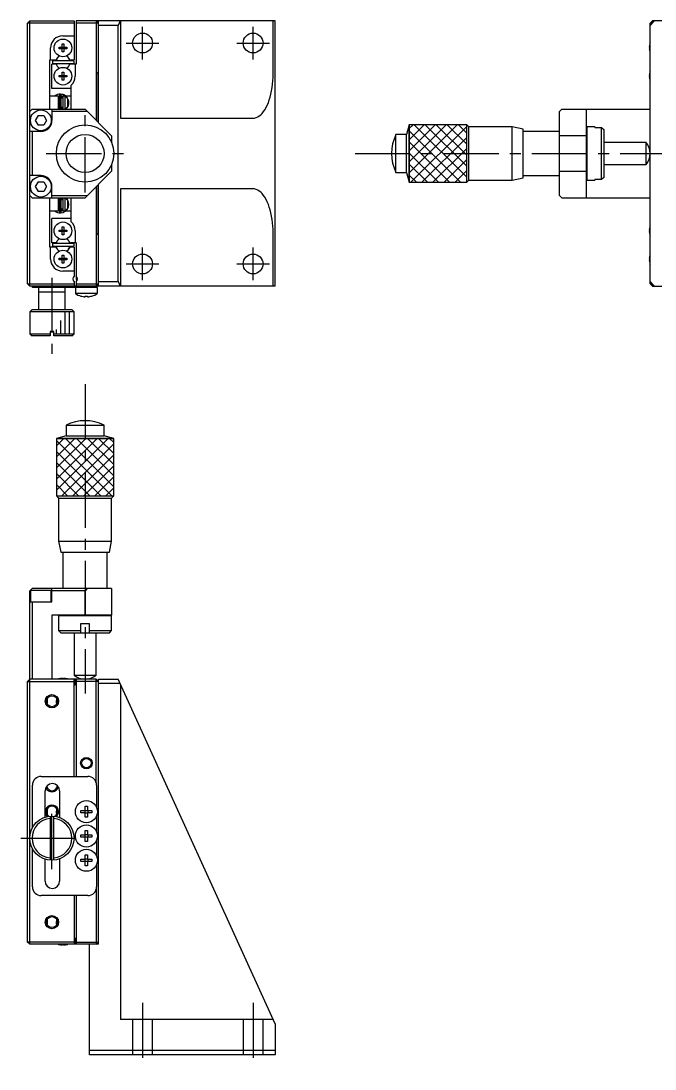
# Model space of a CAD drawing. Extents: x -187 to 400, y -20 to 414.
# Drawn here: x 89.1 to 232.5, y 13.5 to 250.8 of the extents above; entities that cross this region are included whole.
import ezdxf

# ---------------------------------------------------------------- set-up
doc = ezdxf.new("R2010")
doc.units = 0
doc.header["$LTSCALE"] = 10
doc.linetypes.add('CENTER', pattern=[2, 1.25, -0.25, 0.25, -0.25])
doc.linetypes.add('DASHED', pattern=[3.5, 2, -1.5])
doc.layers.get('0').update_dxf_attribs({"linetype": 'CONTINUOUS'})
doc.layers.add('CENTER', color=1, linetype='CENTER')

msp = doc.modelspace()

# ---------------------------------------------------------------- linework, layer by layer
at = {"color": 7, "linetype": 'CONTINUOUS'}
for p, q in [((90.561233, 250.265255), (91.061233, 250.765255)), ((90.561233, 191.265255), (90.561233, 250.265255)), ((101.061233, 250.265255), (90.561233, 250.265255)), ((91.061233, 250.765255), (101.061233, 250.765255)), ((91.061233, 190.765255), (91.061233, 250.765255)), ((101.061233, 250.765255), (101.061233, 241.965255)), ((146.561233, 250.765255), (101.561233, 250.765255)), ((101.561233, 250.765255), (101.561233, 240.965255)), ((106.561233, 250.265255), (101.561233, 250.265255)), ((106.561233, 250.265255), (106.061233, 250.765255)), ((106.061233, 250.765255), (106.061233, 228.265255)), ((106.561233, 227.765255), (106.561233, 250.765255)), ((111.014585, 249.765255), (106.561233, 249.765255)), ((111.470311, 250.765255), (111.014585, 249.765255)), ((111.014585, 191.765255), (111.014585, 249.765255)), ((111.561233, 250.765255), (111.561233, 228.765255)), ((146.105507, 238.765255), (146.105507, 250.765255)), ((146.561233, 190.765255), (146.561233, 250.765255)), ((231.8781, 250.765255), (231.3781, 250.265255)), ((232.3781, 250.765255), (231.3781, 249.765255)), ((231.8781, 250.265255), (231.3781, 250.265255)), ((231.3781, 191.265255), (231.3781, 250.265255)), ((231.8781, 250.265255), (231.8781, 250.765255)), ((315.3781, 250.765255), (231.8781, 250.765255)), ((98.511233, 247.415255), (101.061233, 247.415255)), ((95.761233, 241.965255), (95.761233, 244.665255)), ((97.674872, 244.485255), (97.674872, 244.845255)), ((97.674872, 244.845255), (98.381233, 244.845255)), ((98.381233, 244.485255), (97.674872, 244.485255)), ((98.381233, 245.551617), (98.741233, 245.551617)), ((98.381233, 244.845255), (98.381233, 245.551617)), ((98.391605, 244.834883), (98.381233, 244.845255)), ((98.391605, 244.495628), (98.381233, 244.485255)), ((98.381233, 243.778894), (98.381233, 244.485255)), ((98.391605, 244.495628), (98.391605, 244.834883)), ((98.391605, 244.834883), (98.730861, 244.834883)), ((98.730861, 244.495628), (98.391605, 244.495628)), ((98.730861, 244.834883), (98.741233, 244.845255)), ((98.730861, 244.834883), (98.730861, 244.495628)), ((98.730861, 244.495628), (98.741233, 244.485255)), ((98.741233, 245.551617), (98.741233, 244.845255)), ((98.741233, 244.845255), (99.447595, 244.845255)), ((98.741233, 244.485255), (98.741233, 243.778894)), ((99.447595, 244.485255), (98.741233, 244.485255)), ((99.447595, 244.845255), (99.447595, 244.485255)), ((231.188241, 244.845255), (231.308578, 244.845255)), ((231.308578, 244.485255), (231.188241, 244.485255)), ((231.303956, 245.553871), (231.308578, 245.551617)), ((231.308578, 244.845255), (231.308578, 244.485255)), ((97.160594, 242.225351), (97.010428, 241.965255)), ((98.741233, 243.778894), (98.381233, 243.778894)), ((100.112039, 241.965255), (99.961873, 242.225351)), ((231.308578, 243.778894), (231.303956, 243.77664)), ((95.561233, 230.765255), (95.561233, 241.965255)), ((95.561233, 241.965255), (97.010428, 241.965255)), ((96.061233, 235.465255), (96.061233, 240.965255)), ((97.010428, 240.965255), (96.061233, 240.965255)), ((96.261233, 241.165255), (96.261233, 241.765255)), ((101.061233, 241.765255), (96.261233, 241.765255)), ((96.261233, 241.165255), (101.061233, 241.165255)), ((97.010428, 240.965255), (97.160594, 240.70516)), ((99.961873, 240.70516), (100.112039, 240.965255)), ((100.112039, 241.965255), (101.061233, 241.965255)), ((101.561233, 240.965255), (100.112039, 240.965255)), ((101.061233, 241.165255), (101.061233, 241.765255)), ((101.311233, 240.965255), (101.311233, 238.265255)), ((97.674872, 238.085255), (97.674872, 238.445255)), ((97.674872, 238.445255), (98.381233, 238.445255)), ((98.381233, 238.085255), (97.674872, 238.085255)), ((98.381233, 239.151617), (98.741233, 239.151617)), ((98.381233, 238.445255), (98.381233, 239.151617)), ((98.391605, 238.434883), (98.381233, 238.445255)), ((98.391605, 238.095628), (98.381233, 238.085255)), ((98.381233, 237.378894), (98.381233, 238.085255)), ((98.741233, 237.378894), (98.381233, 237.378894)), ((98.391605, 238.095628), (98.391605, 238.434883)), ((98.391605, 238.434883), (98.730861, 238.434883)), ((98.730861, 238.095628), (98.391605, 238.095628)), ((98.730861, 238.434883), (98.741233, 238.445255)), ((98.730861, 238.434883), (98.730861, 238.095628)), ((98.730861, 238.095628), (98.741233, 238.085255)), ((98.741233, 239.151617), (98.741233, 238.445255)), ((98.741233, 238.445255), (99.447595, 238.445255)), ((98.741233, 238.085255), (98.741233, 237.378894)), ((99.447595, 238.085255), (98.741233, 238.085255)), ((99.447595, 238.445255), (99.447595, 238.085255)), ((106.211233, 238.915255), (106.561233, 239.265255)), ((106.211233, 228.115255), (106.211233, 238.915255)), ((146.049399, 237.200911), (146.091458, 237.980665)), ((146.091458, 237.980665), (146.105507, 238.765255)), ((231.188241, 238.445255), (231.308578, 238.445255)), ((231.308578, 238.085255), (231.188241, 238.085255)), ((231.303956, 239.153871), (231.308578, 239.151617)), ((231.308578, 237.378894), (231.303956, 237.37664)), ((231.308578, 238.445255), (231.308578, 238.085255)), ((100.361233, 235.465255), (96.061233, 235.465255)), ((100.361233, 236.186193), (100.361233, 230.765255)), ((145.608795, 234.22535), (145.758606, 234.938421)), ((145.758606, 234.938421), (145.882459, 235.675086)), ((145.882459, 235.675086), (145.979589, 236.430802)), ((145.979589, 236.430802), (146.049399, 237.200911)), ((97.561233, 233.765255), (95.561233, 233.765255)), ((97.549643, 233.766386), (97.76621, 233.808938)), ((97.561233, 230.765255), (97.561233, 233.765255)), ((97.766233, 233.265255), (97.561233, 233.265255)), ((97.766233, 234.015255), (97.766233, 230.765255)), ((98.67628, 234.072952), (97.988826, 234.208911)), ((98.162344, 234.042572), (98.154686, 234.03888)), ((98.156233, 230.765255), (98.156233, 234.015255)), ((98.156233, 233.413756), (98.156567, 233.427982)), ((98.561233, 233.265255), (98.156233, 233.265255)), ((98.156567, 233.427982), (98.157627, 233.442961)), ((98.157627, 233.442961), (98.15941, 233.457871)), ((98.15941, 233.457871), (98.161914, 233.472674)), ((98.161914, 233.472674), (98.165131, 233.487338)), ((98.193691, 234.0565), (98.162344, 234.042572)), ((98.165131, 233.487338), (98.169055, 233.501826)), ((98.169055, 233.501826), (98.173678, 233.516105)), ((98.173678, 233.516105), (98.178989, 233.530142)), ((98.178989, 233.530142), (98.184976, 233.543903)), ((98.184976, 233.543903), (98.191627, 233.557354)), ((98.191627, 233.557354), (98.198928, 233.570465)), ((98.225682, 234.068842), (98.193691, 234.0565)), ((98.198928, 233.570465), (98.206861, 233.583202)), ((98.206861, 233.583202), (98.215409, 233.595536)), ((98.215409, 233.595536), (98.224555, 233.607435)), ((98.224555, 233.607435), (98.234276, 233.618869)), ((98.258237, 234.079569), (98.225682, 234.068842)), ((98.234276, 233.618869), (98.244552, 233.629811)), ((98.244552, 233.629811), (98.255359, 233.640231)), ((98.255359, 233.640231), (98.266672, 233.650104)), ((98.291277, 234.088655), (98.258237, 234.079569)), ((98.266672, 233.650104), (98.278465, 233.659403)), ((98.278465, 233.659403), (98.290711, 233.668103)), ((98.290711, 233.668103), (98.30338, 233.676181)), ((98.324721, 234.096077), (98.291277, 234.088655)), ((98.30338, 233.676181), (98.316443, 233.683615)), ((98.316443, 233.683615), (98.329867, 233.690384)), ((98.358487, 234.101819), (98.324721, 234.096077)), ((98.329867, 233.690384), (98.34362, 233.696469)), ((98.34362, 233.696469), (98.357667, 233.701853)), ((98.357667, 233.701853), (98.371974, 233.706519)), ((98.392493, 234.105866), (98.358487, 234.101819)), ((98.361233, 233.70345), (98.361233, 233.265255)), ((98.371974, 233.706519), (98.386504, 233.710454)), ((98.386504, 233.710454), (98.40122, 233.713646)), ((98.426656, 234.108209), (98.392493, 234.105866)), ((98.40122, 233.713646), (98.416084, 233.716085)), ((98.416084, 233.716085), (98.431057, 233.717763)), ((98.460892, 234.108841), (98.426656, 234.108209)), ((98.431057, 233.717763), (98.4461, 233.718675)), ((98.4461, 233.718675), (98.461174, 233.718817)), ((98.495118, 234.107761), (98.460892, 234.108841)), ((98.461174, 233.718817), (98.476238, 233.718189)), ((98.476238, 233.718189), (98.491253, 233.716791)), ((98.491253, 233.716791), (98.506179, 233.714627)), ((98.52925, 234.104972), (98.495118, 234.107761)), ((98.506179, 233.714627), (98.520976, 233.711704)), ((98.520976, 233.711704), (98.535605, 233.708029)), ((98.563205, 234.100479), (98.52925, 234.104972)), ((98.535605, 233.708029), (98.550029, 233.703612)), ((98.550029, 233.703612), (98.564208, 233.698468)), ((98.561233, 233.765255), (98.561233, 230.765255)), ((99.061233, 233.765255), (98.561233, 233.765255)), ((98.596899, 234.094294), (98.563205, 234.100479)), ((98.564208, 233.698468), (98.572528, 233.695061)), ((98.574584, 233.695221), (98.586872, 233.689894)), ((98.630251, 234.086431), (98.596899, 234.094294)), ((98.625746, 233.765255), (98.632076, 233.777243)), ((98.663178, 234.076908), (98.630251, 234.086431)), ((98.632076, 233.777243), (98.638519, 233.789878)), ((98.666929, 233.825456), (98.636738, 233.765253)), ((98.638519, 233.789878), (98.645033, 233.803074)), ((98.645033, 233.803074), (98.651575, 233.816744)), ((98.651575, 233.816744), (98.658101, 233.830798)), ((98.658101, 233.830798), (98.664567, 233.845142)), ((98.695597, 234.065749), (98.663178, 234.076908)), ((98.664567, 233.845142), (98.67093, 233.85968)), ((98.73463, 234.048873), (98.666929, 233.825456)), ((98.67093, 233.85968), (98.677148, 233.874316)), ((98.677148, 233.874316), (98.683181, 233.888953)), ((98.683181, 233.888953), (98.688986, 233.903492)), ((98.688986, 233.903492), (98.694527, 233.917838)), ((98.694527, 233.917838), (98.699766, 233.931895)), ((98.725764, 234.053695), (98.695597, 234.065749)), ((98.699766, 233.931895), (98.704668, 233.945569)), ((98.704668, 233.945569), (98.709201, 233.95877)), ((98.709201, 233.95877), (98.713334, 233.971409)), ((98.713334, 233.971409), (98.717041, 233.983403)), ((98.717041, 233.983403), (98.720295, 233.994671)), ((98.720295, 233.994671), (98.723077, 234.00514)), ((98.723077, 234.00514), (98.725367, 234.014738)), ((98.725367, 234.014738), (98.727149, 234.023403)), ((98.726493, 234.053272), (98.725764, 234.053695)), ((98.728533, 234.049906), (98.726493, 234.053272)), ((98.727149, 234.023403), (98.728413, 234.031076)), ((98.754925, 234.039885), (98.727931, 234.051702)), ((98.728413, 234.031076), (98.72915, 234.037708)), ((98.729025, 234.047674), (98.728533, 234.049906)), ((98.729354, 234.043252), (98.729025, 234.047674)), ((98.72915, 234.037708), (98.729354, 234.043252)), ((99.061233, 230.765255), (99.061233, 233.765255)), ((99.061233, 233.710939), (99.561233, 233.181771)), ((100.361233, 233.765255), (99.197849, 233.765255)), ((99.561233, 233.181771), (99.561233, 231.34874)), ((145.013614, 232.270775), (145.235147, 232.887403)), ((145.235147, 232.887403), (145.433949, 233.54027)), ((145.433949, 233.54027), (145.608795, 234.22535)), ((91.561233, 230.765255), (91.061233, 230.265255)), ((91.561233, 230.765255), (103.561233, 230.765255)), ((96.061233, 230.765255), (96.061233, 228.265255)), ((104.061233, 230.265255), (96.061233, 230.265255)), ((97.561233, 231.265255), (97.766233, 231.265255)), ((98.156233, 231.265255), (98.561233, 231.265255)), ((98.156309, 231.11006), (98.156233, 231.116755)), ((98.157005, 231.095055), (98.156309, 231.11006)), ((98.158426, 231.0801), (98.157005, 231.095055)), ((98.160571, 231.065228), (98.158426, 231.0801)), ((98.163436, 231.050476), (98.160571, 231.065228)), ((98.167013, 231.035878), (98.163436, 231.050476)), ((98.171296, 231.021468), (98.167013, 231.035878)), ((98.176276, 231.007282), (98.171296, 231.021468)), ((98.181942, 230.993352), (98.176276, 231.007282)), ((98.188283, 230.979713), (98.181942, 230.993352)), ((98.195285, 230.966399), (98.188283, 230.979713)), ((98.202933, 230.953441), (98.195285, 230.966399)), ((98.21121, 230.940872), (98.202933, 230.953441)), ((98.220098, 230.928724), (98.21121, 230.940872)), ((98.229576, 230.917027), (98.220098, 230.928724)), ((98.239625, 230.905811), (98.229576, 230.917027)), ((98.250219, 230.895106), (98.239625, 230.905811)), ((98.261336, 230.88494), (98.250219, 230.895106)), ((98.272949, 230.875339), (98.261336, 230.88494)), ((98.28503, 230.866329), (98.272949, 230.875339)), ((98.297551, 230.857936), (98.28503, 230.866329)), ((98.310479, 230.850182), (98.297551, 230.857936)), ((98.323785, 230.843088), (98.310479, 230.850182)), ((98.337434, 230.836676), (98.323785, 230.843088)), ((98.351392, 230.830962), (98.337434, 230.836676)), ((98.365623, 230.825964), (98.351392, 230.830962)), ((98.361233, 231.265255), (98.361233, 230.827071)), ((98.38009, 230.821696), (98.365623, 230.825964)), ((98.561391, 230.830046), (98.372868, 230.76497)), ((98.394756, 230.81817), (98.38009, 230.821696)), ((98.409583, 230.815397), (98.394756, 230.81817)), ((98.424531, 230.813384), (98.409583, 230.815397)), ((98.439561, 230.812138), (98.424531, 230.813384)), ((98.454633, 230.811661), (98.439561, 230.812138)), ((98.469707, 230.811955), (98.454633, 230.811661)), ((98.484743, 230.813019), (98.469707, 230.811955)), ((98.499702, 230.814849), (98.484743, 230.813019)), ((98.514543, 230.81744), (98.499702, 230.814849)), ((98.52923, 230.820783), (98.514543, 230.81744)), ((98.543722, 230.824869), (98.52923, 230.820783)), ((98.557984, 230.829684), (98.543722, 230.824869)), ((98.572528, 230.83545), (98.557984, 230.829684)), ((99.561233, 231.34874), (99.061233, 230.819572)), ((103.561233, 230.765255), (109.561233, 224.765255)), ((143.617198, 229.85519), (143.929407, 230.238854)), ((143.929407, 230.238854), (144.226936, 230.675086)), ((144.226936, 230.675086), (144.50795, 231.161196)), ((144.50795, 231.161196), (144.770716, 231.694188)), ((144.770716, 231.694188), (145.013614, 232.270775)), ((211.3781, 230.765255), (210.8781, 230.265255)), ((210.8781, 211.265255), (210.8781, 230.265255)), ((211.3781, 230.765255), (231.3781, 230.765255)), ((216.8781, 230.765255), (216.8781, 210.765253)), ((92.926148, 229.365255), (92.291063, 228.265255)), ((92.291063, 228.265255), (92.926148, 227.165255)), ((92.926148, 229.365255), (94.196318, 229.365255)), ((94.196318, 229.365255), (94.831404, 228.265255)), ((94.831404, 228.265255), (94.196318, 227.165255)), ((111.561233, 228.765255), (141.548244, 228.765255)), ((141.548244, 228.765255), (141.905803, 228.796082)), ((141.905803, 228.796082), (142.261157, 228.888372)), ((142.261157, 228.888372), (142.612116, 229.041556)), ((142.612116, 229.041556), (142.956516, 229.25469)), ((142.956516, 229.25469), (143.292233, 229.52646)), ((143.292233, 229.52646), (143.617198, 229.85519)), ((93.561233, 225.765255), (91.061233, 225.765255)), ((91.561233, 225.765255), (91.561233, 215.765255)), ((94.196318, 227.165255), (92.926148, 227.165255)), ((176.878093, 227.265254), (176.288605, 225.065255)), ((189.878094, 227.265254), (176.878093, 227.265254)), ((176.878093, 214.265256), (176.878093, 227.265254)), ((189.878094, 227.265254), (176.878093, 227.265254)), ((176.878093, 227.265254), (176.878093, 214.265256)), ((190.378096, 226.765251), (189.878094, 227.265254)), ((189.878094, 214.265256), (189.878094, 227.265254)), ((189.878094, 214.265256), (189.878094, 227.265254)), ((200.128101, 226.765251), (190.378096, 226.765251)), ((190.378096, 214.765259), (190.378096, 226.765251)), ((202.6281, 226.265252), (200.128101, 226.765251)), ((200.128101, 214.765259), (200.128101, 226.765251)), ((202.6281, 215.265258), (202.6281, 226.265252)), ((210.8781, 225.765255), (202.6281, 225.765255)), ((217.0781, 226.765255), (216.8781, 226.565255)), ((218.8781, 226.765255), (217.0781, 226.765255)), ((217.0781, 226.765255), (217.0781, 214.765255)), ((218.8781, 226.765255), (218.8781, 226.681335)), ((218.8781, 226.681335), (220.3781, 226.681335)), ((220.3781, 214.849176), (220.3781, 226.681335)), ((220.3781, 226.681335), (220.8781, 226.173582)), ((220.8781, 226.173582), (220.8781, 215.356929)), ((109.561233, 224.765255), (109.561233, 223.265253)), ((176.288605, 225.065255), (173.878094, 225.065255)), ((173.878094, 216.465255), (173.878094, 225.065255)), ((176.288605, 216.465255), (176.288605, 225.065255)), ((216.8781, 224.765255), (210.8781, 224.765255)), ((230.500591, 223.265251), (220.8781, 223.265251)), ((230.500591, 218.265259), (230.500591, 223.265251)), ((109.561233, 218.265258), (109.561233, 216.765255)), ((220.8781, 218.265259), (230.500591, 218.265259)), ((109.561233, 216.765255), (103.561233, 210.765255)), ((173.878094, 216.465255), (176.288605, 216.465255)), ((176.288605, 216.465255), (176.878093, 214.265256)), ((210.8781, 216.765255), (216.8781, 216.765255)), ((93.561233, 215.765255), (91.061233, 215.765255)), ((92.926148, 214.365255), (92.291063, 213.265255)), ((92.926148, 214.365255), (94.196318, 214.365255)), ((94.196318, 214.365255), (94.831404, 213.265255)), ((106.561233, 190.765255), (106.561233, 213.765255)), ((176.878093, 214.265256), (189.878094, 214.265256)), ((176.878093, 214.265256), (189.878094, 214.265256)), ((189.878094, 214.265256), (190.378096, 214.765259)), ((190.378096, 214.765259), (200.128101, 214.765259)), ((200.128101, 214.765259), (202.6281, 215.265258)), ((202.6281, 215.765255), (210.8781, 215.765255)), ((216.8781, 214.965255), (217.0781, 214.765255)), ((217.0781, 214.765255), (218.8781, 214.765255)), ((220.3781, 214.849176), (218.8781, 214.849176)), ((218.8781, 214.849176), (218.8781, 214.765255)), ((220.8781, 215.356929), (220.3781, 214.849176)), ((91.061233, 211.265255), (91.561233, 210.765255)), ((92.291063, 213.265255), (92.926148, 212.165255)), ((94.196318, 212.165255), (92.926148, 212.165255)), ((94.831404, 213.265255), (94.196318, 212.165255)), ((96.061233, 210.765255), (96.061233, 213.265255)), ((96.061233, 211.265255), (104.061233, 211.265255)), ((106.061233, 213.265255), (106.061233, 190.765255)), ((106.211233, 202.615255), (106.211233, 213.415255)), ((141.548244, 212.765255), (111.561233, 212.765255)), ((111.561233, 212.765255), (111.561233, 190.765255)), ((141.905803, 212.734429), (141.548244, 212.765255)), ((142.261157, 212.642139), (141.905803, 212.734429)), ((142.612116, 212.488955), (142.261157, 212.642139)), ((142.956516, 212.275821), (142.612116, 212.488955)), ((143.292233, 212.004051), (142.956516, 212.275821)), ((143.617198, 211.675321), (143.292233, 212.004051)), ((143.929407, 211.291657), (143.617198, 211.675321)), ((144.226936, 210.855425), (143.929407, 211.291657)), ((210.8781, 211.265255), (211.3781, 210.765255)), ((91.561233, 210.765255), (103.561233, 210.765255)), ((95.561233, 199.565255), (95.561233, 210.765255)), ((97.561233, 207.765255), (97.561233, 210.765255)), ((97.766233, 210.265255), (97.561233, 210.265255)), ((97.766233, 210.765255), (97.766233, 207.515255)), ((98.156233, 207.515255), (98.156233, 210.765255)), ((98.156233, 210.413756), (98.156567, 210.427982)), ((98.561233, 210.265255), (98.156233, 210.265255)), ((98.156567, 210.427982), (98.157627, 210.442961)), ((98.157627, 210.442961), (98.15941, 210.457871)), ((98.15941, 210.457871), (98.161914, 210.472674)), ((98.161914, 210.472674), (98.165131, 210.487338)), ((98.165131, 210.487338), (98.169055, 210.501826)), ((98.169055, 210.501826), (98.173678, 210.516105)), ((98.173678, 210.516105), (98.178989, 210.530142)), ((98.178989, 210.530142), (98.184976, 210.543903)), ((98.184976, 210.543903), (98.191627, 210.557354)), ((98.191627, 210.557354), (98.198928, 210.570465)), ((98.198928, 210.570465), (98.206861, 210.583202)), ((98.206861, 210.583202), (98.215409, 210.595536)), ((98.215409, 210.595536), (98.224555, 210.607435)), ((98.224555, 210.607435), (98.234276, 210.618869)), ((98.234276, 210.618869), (98.244552, 210.629811)), ((98.244552, 210.629811), (98.255359, 210.640231)), ((98.255359, 210.640231), (98.266672, 210.650104)), ((98.266672, 210.650104), (98.278465, 210.659403)), ((98.278465, 210.659403), (98.290711, 210.668103)), ((98.290711, 210.668103), (98.30338, 210.676181)), ((98.30338, 210.676181), (98.316443, 210.683615)), ((98.316443, 210.683615), (98.329867, 210.690384)), ((98.329867, 210.690384), (98.34362, 210.696469)), ((98.34362, 210.696469), (98.357667, 210.701853)), ((98.357667, 210.701853), (98.371974, 210.706519)), ((98.361233, 210.70345), (98.361233, 210.265255)), ((98.371974, 210.706519), (98.386504, 210.710454)), ((98.386504, 210.710454), (98.40122, 210.713646)), ((98.40122, 210.713646), (98.416084, 210.716085)), ((98.416084, 210.716085), (98.431057, 210.717763)), ((98.431057, 210.717763), (98.4461, 210.718675)), ((98.4461, 210.718675), (98.461174, 210.718817)), ((98.461174, 210.718817), (98.476238, 210.718189)), ((98.476238, 210.718189), (98.491253, 210.716791)), ((98.491253, 210.716791), (98.506179, 210.714627)), ((98.506179, 210.714627), (98.520976, 210.711704)), ((98.520976, 210.711704), (98.535605, 210.708029)), ((98.535605, 210.708029), (98.550029, 210.703612)), ((98.550029, 210.703612), (98.564208, 210.698468)), ((98.561233, 210.765255), (98.561233, 207.765255)), ((98.564208, 210.698468), (98.572528, 210.695061)), ((98.574584, 210.695221), (98.586872, 210.689894)), ((99.061233, 207.765255), (99.061233, 210.765255)), ((99.061233, 210.710939), (99.561233, 210.181771)), ((99.561233, 210.181771), (99.561233, 208.34874)), ((100.361233, 210.765255), (100.361233, 205.344318)), ((144.50795, 210.369315), (144.226936, 210.855425)), ((144.770716, 209.836323), (144.50795, 210.369315)), ((145.013614, 209.259736), (144.770716, 209.836323)), ((145.235147, 208.643108), (145.013614, 209.259736)), ((211.3781, 210.765253), (231.3781, 210.765253)), ((95.561233, 207.765255), (97.561233, 207.765255)), ((97.560987, 207.761887), (97.5488, 207.76517)), ((97.766177, 207.72189), (97.560987, 207.761887)), ((97.561233, 208.265255), (97.766233, 208.265255)), ((98.156233, 208.265255), (98.561233, 208.265255)), ((98.156309, 208.11006), (98.156233, 208.116755)), ((98.561391, 207.830046), (98.156276, 207.721567)), ((98.157005, 208.095055), (98.156309, 208.11006)), ((98.158426, 208.0801), (98.157005, 208.095055)), ((98.160571, 208.065228), (98.158426, 208.0801)), ((98.163436, 208.050476), (98.160571, 208.065228)), ((98.167013, 208.035878), (98.163436, 208.050476)), ((98.171296, 208.021468), (98.167013, 208.035878)), ((98.176276, 208.007282), (98.171296, 208.021468)), ((98.181942, 207.993352), (98.176276, 208.007282)), ((98.188283, 207.979713), (98.181942, 207.993352)), ((98.195285, 207.966399), (98.188283, 207.979713)), ((98.202933, 207.953441), (98.195285, 207.966399)), ((98.21121, 207.940872), (98.202933, 207.953441)), ((98.220098, 207.928724), (98.21121, 207.940872)), ((98.229576, 207.917027), (98.220098, 207.928724)), ((98.239625, 207.905811), (98.229576, 207.917027)), ((98.250219, 207.895106), (98.239625, 207.905811)), ((98.261336, 207.88494), (98.250219, 207.895106)), ((98.272949, 207.875339), (98.261336, 207.88494)), ((98.28503, 207.866329), (98.272949, 207.875339)), ((98.297551, 207.857936), (98.28503, 207.866329)), ((98.310479, 207.850182), (98.297551, 207.857936)), ((98.323785, 207.843088), (98.310479, 207.850182)), ((98.337434, 207.836676), (98.323785, 207.843088)), ((98.351392, 207.830962), (98.337434, 207.836676)), ((98.365623, 207.825964), (98.351392, 207.830962)), ((98.361233, 208.265255), (98.361233, 207.827071)), ((98.38009, 207.821696), (98.365623, 207.825964)), ((98.394756, 207.81817), (98.38009, 207.821696)), ((98.409583, 207.815397), (98.394756, 207.81817)), ((98.424531, 207.813384), (98.409583, 207.815397)), ((98.439561, 207.812138), (98.424531, 207.813384)), ((98.454633, 207.811661), (98.439561, 207.812138)), ((98.469707, 207.811955), (98.454633, 207.811661)), ((98.484743, 207.813019), (98.469707, 207.811955)), ((98.499702, 207.814849), (98.484743, 207.813019)), ((98.514543, 207.81744), (98.499702, 207.814849)), ((98.52923, 207.820783), (98.514543, 207.81744)), ((98.543722, 207.824869), (98.52923, 207.820783)), ((98.557984, 207.829684), (98.543722, 207.824869)), ((98.572528, 207.83545), (98.557984, 207.829684)), ((98.561233, 207.765255), (99.061233, 207.765255)), ((98.668878, 207.455434), (98.725764, 207.476816)), ((98.72532, 207.477674), (98.743311, 207.485474)), ((99.561233, 208.34874), (99.061233, 207.819572)), ((99.197478, 207.765255), (100.361233, 207.765255)), ((145.433949, 207.990241), (145.235147, 208.643108)), ((145.608795, 207.30516), (145.433949, 207.990241)), ((145.758606, 206.59209), (145.608795, 207.30516)), ((145.882459, 205.855425), (145.758606, 206.59209)), ((96.061233, 200.565255), (96.061233, 206.065255)), ((100.361233, 206.065255), (96.061233, 206.065255)), ((98.381233, 204.151617), (98.741233, 204.151617)), ((98.381233, 203.445255), (98.381233, 204.151617)), ((98.741233, 204.151617), (98.741233, 203.445255)), ((145.979589, 205.099709), (145.882459, 205.855425)), ((146.049399, 204.3296), (145.979589, 205.099709)), ((146.091458, 203.549846), (146.049399, 204.3296)), ((231.303956, 204.153871), (231.308578, 204.151617)), ((97.674872, 203.085255), (97.674872, 203.445255)), ((97.674872, 203.445255), (98.381233, 203.445255)), ((98.381233, 203.085255), (97.674872, 203.085255)), ((98.391605, 203.434883), (98.381233, 203.445255)), ((98.391605, 203.095628), (98.381233, 203.085255)), ((98.381233, 202.378894), (98.381233, 203.085255)), ((98.741233, 202.378894), (98.381233, 202.378894)), ((98.391605, 203.095628), (98.391605, 203.434883)), ((98.391605, 203.434883), (98.730861, 203.434883)), ((98.730861, 203.095628), (98.391605, 203.095628)), ((98.730861, 203.434883), (98.741233, 203.445255)), ((98.730861, 203.434883), (98.730861, 203.095628)), ((98.730861, 203.095628), (98.741233, 203.085255)), ((98.741233, 203.445255), (99.447595, 203.445255)), ((98.741233, 203.085255), (98.741233, 202.378894)), ((99.447595, 203.085255), (98.741233, 203.085255)), ((99.447595, 203.445255), (99.447595, 203.085255)), ((101.311233, 203.265255), (101.311233, 200.565255)), ((106.561233, 202.265255), (106.211233, 202.615255)), ((146.105507, 202.765255), (146.091458, 203.549846)), ((146.105507, 190.765255), (146.105507, 202.765255)), ((231.188241, 203.445255), (231.308578, 203.445255)), ((231.308578, 203.085255), (231.188241, 203.085255)), ((231.308578, 202.378894), (231.303956, 202.37664)), ((231.308578, 203.445255), (231.308578, 203.085255)), ((97.010428, 199.565255), (95.561233, 199.565255)), ((95.761233, 196.865255), (95.761233, 199.565255)), ((97.010428, 200.565255), (96.061233, 200.565255)), ((96.261233, 199.765255), (96.261233, 200.365255)), ((101.061233, 200.365255), (96.261233, 200.365255)), ((96.261233, 199.765255), (101.061233, 199.765255)), ((97.010428, 200.565255), (97.160594, 200.825351)), ((97.160594, 199.30516), (97.010428, 199.565255)), ((99.961873, 200.825351), (100.112039, 200.565255)), ((100.112039, 199.565255), (99.961873, 199.30516)), ((101.561233, 200.565255), (100.112039, 200.565255)), ((101.061233, 199.565255), (100.112039, 199.565255)), ((101.061233, 199.765255), (101.061233, 200.365255)), ((101.061233, 199.565255), (101.061233, 193.026693)), ((101.561233, 200.565255), (101.561233, 192.265255)), ((97.674872, 196.685255), (97.674872, 197.045255)), ((97.674872, 197.045255), (98.381233, 197.045255)), ((98.381233, 197.751617), (98.741233, 197.751617)), ((98.381233, 197.045255), (98.381233, 197.751617)), ((98.391605, 197.034883), (98.381233, 197.045255)), ((98.391605, 196.695628), (98.391605, 197.034883)), ((98.391605, 197.034883), (98.730861, 197.034883)), ((98.730861, 197.034883), (98.741233, 197.045255)), ((98.730861, 197.034883), (98.730861, 196.695628)), ((98.741233, 197.751617), (98.741233, 197.045255)), ((98.741233, 197.045255), (99.447595, 197.045255)), ((99.447595, 197.045255), (99.447595, 196.685255)), ((231.188241, 197.045255), (231.308578, 197.045255)), ((231.303956, 197.753871), (231.308578, 197.751617)), ((231.308578, 197.045255), (231.308578, 196.685255)), ((98.381233, 196.685255), (97.674872, 196.685255)), ((98.391605, 196.695628), (98.381233, 196.685255)), ((98.381233, 195.978894), (98.381233, 196.685255)), ((98.741233, 195.978894), (98.381233, 195.978894)), ((98.730861, 196.695628), (98.391605, 196.695628)), ((98.730861, 196.695628), (98.741233, 196.685255)), ((98.741233, 196.685255), (98.741233, 195.978894)), ((99.447595, 196.685255), (98.741233, 196.685255)), ((231.308578, 196.685255), (231.188241, 196.685255)), ((231.308578, 195.978894), (231.303956, 195.97664)), ((101.061233, 194.115255), (98.511233, 194.115255)), ((101.561233, 192.265255), (101.806221, 192.265255)), ((90.561233, 191.265255), (91.061233, 190.765255)), ((90.561233, 191.265255), (101.061233, 191.265255)), ((146.561233, 190.765255), (91.061233, 190.765255)), ((91.661233, 190.465255), (91.661233, 190.765255)), ((106.361233, 190.465255), (91.661233, 190.465255)), ((93.061233, 190.465255), (93.061233, 185.465255)), ((99.061233, 185.465255), (99.061233, 190.465255)), ((101.061233, 191.703818), (101.061233, 190.765255)), ((101.361233, 190.465255), (101.361233, 189.073598)), ((101.561233, 191.703818), (101.561233, 190.765255)), ((101.561233, 191.265255), (106.561233, 191.265255)), ((106.061233, 190.765255), (106.561233, 191.265255)), ((106.161233, 190.765255), (106.161233, 190.465255)), ((106.361233, 189.073598), (106.361233, 190.465255)), ((106.561233, 191.765255), (111.014585, 191.765255)), ((111.014585, 191.765255), (111.470311, 190.765255)), ((231.3781, 191.765255), (232.3781, 190.765255)), ((231.3781, 191.265255), (231.8781, 191.265255)), ((231.3781, 191.265255), (231.8781, 190.765255)), ((231.8781, 190.765255), (231.8781, 191.265255)), ((231.8781, 190.765255), (315.3781, 190.765255)), ((93.061233, 189.465255), (99.061233, 189.465255)), ((106.361233, 189.073598), (101.361233, 189.073598)), ((102.5993, 188.49582), (102.602644, 188.502675)), ((103.601233, 188.330303), (103.601233, 188.502675)), ((103.601233, 188.502675), (104.121233, 188.502675)), ((104.121233, 188.502675), (104.121233, 188.330303)), ((105.119823, 188.502675), (105.123166, 188.49582)), ((91.561233, 185.465255), (91.061233, 184.965255)), ((91.561233, 185.465255), (100.561233, 185.465255)), ((101.061233, 184.965255), (100.561233, 185.465255)), ((101.061233, 184.965255), (91.061233, 184.965255)), ((91.061233, 184.965255), (91.061233, 179.965255)), ((101.061233, 179.965255), (101.061233, 184.965255)), ((96.461233, 180.465255), (95.661233, 180.465255)), ((95.661233, 180.465255), (95.661233, 179.465255)), ((96.461233, 179.465255), (96.461233, 180.465255)), ((91.061233, 179.965255), (95.661233, 179.965255)), ((91.061233, 179.965255), (91.561233, 179.465255)), ((95.661233, 179.465255), (91.561233, 179.465255)), ((96.461233, 179.965255), (101.061233, 179.965255)), ((100.561233, 179.465255), (96.461233, 179.465255)), ((100.561233, 179.465255), (101.061233, 179.965255)), ((99.261233, 159.29006), (107.861233, 159.29006)), ((99.261233, 159.29006), (99.261233, 156.879549)), ((107.861233, 156.879549), (107.861233, 159.29006)), ((99.261233, 156.879549), (97.061234, 156.290061)), ((99.261233, 156.879549), (107.861233, 156.879549)), ((110.061232, 156.290061), (107.861233, 156.879549)), ((97.061234, 156.290061), (110.061232, 156.290061)), ((97.061234, 156.290061), (97.061234, 143.29006)), ((97.061234, 156.290061), (97.061234, 143.29006)), ((110.061232, 156.290061), (97.061234, 156.290061)), ((110.061232, 143.29006), (110.061232, 156.290061)), ((110.061232, 143.29006), (110.061232, 156.290061)), ((97.061234, 143.29006), (110.061232, 143.29006)), ((97.061234, 143.29006), (97.561237, 142.790058)), ((97.061234, 143.29006), (110.061232, 143.29006)), ((97.561237, 142.790058), (109.561229, 142.790058)), ((97.561237, 142.790058), (97.561237, 133.040053)), ((109.561229, 142.790058), (110.061232, 143.29006)), ((109.561229, 133.040053), (109.561229, 142.790058)), ((97.561237, 133.040053), (109.561229, 133.040053)), ((97.561237, 133.040053), (98.061236, 130.540054)), ((109.06123, 130.540054), (109.561229, 133.040053)), ((98.061236, 130.540054), (109.06123, 130.540054)), ((98.561233, 130.540054), (98.561233, 122.290054)), ((108.561233, 122.290054), (108.561233, 130.540054)), ((91.561233, 122.290054), (91.061233, 121.790054)), ((91.061233, 41.790054), (91.061233, 121.790054)), ((91.211233, 121.890054), (91.211233, 119.290054)), ((95.911233, 121.890054), (91.211233, 121.890054)), ((109.561233, 122.290054), (91.561233, 122.290054)), ((95.911233, 119.290054), (95.911233, 121.890054)), ((96.061233, 119.290054), (96.061233, 122.290054)), ((103.561233, 121.790054), (96.061233, 121.790054)), ((103.561231, 116.290054), (103.561233, 121.790054)), ((104.061233, 122.290054), (103.561233, 121.790054)), ((109.561233, 122.290054), (109.561233, 116.290054)), ((91.061233, 119.290054), (96.061233, 119.290054)), ((91.561233, 119.290054), (91.561233, 101.790054)), ((96.061233, 116.290054), (96.061233, 101.790054)), ((109.561233, 116.290054), (96.061233, 116.290054)), ((97.761233, 116.290054), (97.561233, 116.090054)), ((109.561233, 116.090054), (109.361233, 116.290054)), ((109.561233, 116.090054), (97.561233, 116.090054)), ((97.561233, 116.090054), (97.561233, 112.790054)), ((104.561233, 114.290054), (102.561233, 114.290054)), ((102.561233, 114.290054), (102.561233, 112.290054)), ((104.561233, 112.290054), (104.561233, 114.290054)), ((109.561233, 112.790054), (109.561233, 116.090054)), ((97.561233, 112.790054), (102.561233, 112.790054)), ((97.561233, 112.790054), (98.061233, 112.290054)), ((98.061233, 112.290054), (109.061233, 112.290054)), ((101.061237, 112.290054), (101.061237, 102.667563)), ((104.561233, 112.790054), (109.561233, 112.790054)), ((106.061229, 102.667563), (106.061229, 112.290054)), ((109.061233, 112.290054), (109.561233, 112.790054)), ((101.061237, 102.667563), (106.061229, 102.667563)), ((90.561233, 101.290054), (91.061233, 101.790054)), ((90.561233, 42.290054), (90.561233, 101.290054)), ((90.561233, 101.290054), (101.061233, 101.290054)), ((106.061233, 101.790054), (91.061233, 101.790054)), ((97.674872, 101.859576), (97.672617, 101.864198)), ((98.381233, 101.859576), (98.381233, 101.979913)), ((98.741233, 101.859576), (98.381233, 101.859576)), ((98.741233, 101.979913), (98.741233, 101.859576)), ((99.449849, 101.864198), (99.447595, 101.859576)), ((101.061233, 79.790054), (101.061233, 101.790054)), ((101.311233, 100.390054), (101.061233, 100.390054)), ((101.311233, 100.390054), (101.311233, 101.790054)), ((101.561233, 101.790054), (101.561233, 79.790054)), ((106.561233, 101.290054), (101.561233, 101.290054)), ((106.061233, 101.790054), (106.561233, 101.290054)), ((106.061233, 78.414554), (106.061233, 101.790054)), ((106.561233, 101.790054), (111.014585, 101.790054)), ((106.561233, 41.790054), (106.561233, 101.790054)), ((111.470311, 100.790054), (106.561233, 100.790054)), ((146.561233, 23.790054), (111.014585, 101.790054)), ((111.561233, 100.590545), (111.561233, 24.790054)), ((95.017203, 97.477441), (95.043282, 97.363581)), ((97.105264, 96.102668), (97.079184, 96.216527)), ((93.661233, 79.790054), (104.161233, 79.790054)), ((91.661233, 68.164923), (91.661233, 77.790054)), ((94.511233, 70.543737), (94.511233, 76.490054)), ((97.811233, 76.490054), (97.811233, 70.473803)), ((106.161233, 77.790054), (106.161233, 72.76985)), ((95.017203, 72.477441), (95.043282, 72.363581)), ((97.105264, 71.102668), (97.079184, 71.216527)), ((102.602644, 72.050054), (103.601233, 72.050054)), ((102.602644, 71.530054), (102.602644, 72.050054)), ((103.601233, 71.530054), (102.602644, 71.530054)), ((103.559858, 71.530054), (103.559858, 72.050054)), ((103.601233, 73.048644), (104.121233, 73.048644)), ((103.601233, 72.050054), (103.601233, 73.048644)), ((103.601233, 72.091429), (104.121233, 72.091429)), ((103.601233, 70.531465), (103.601233, 71.530054)), ((104.121233, 71.488679), (103.601233, 71.488679)), ((104.121233, 73.048644), (104.121233, 72.050054)), ((104.121233, 72.050054), (105.119823, 72.050054)), ((104.121233, 71.530054), (104.121233, 70.531465)), ((105.119823, 71.530054), (104.121233, 71.530054)), ((104.162608, 72.050054), (104.162608, 71.530054)), ((105.119823, 72.050054), (105.119823, 71.530054)), ((95.661233, 70.774029), (95.661233, 60.80608)), ((96.461233, 60.80608), (96.461233, 70.774029)), ((104.121233, 70.531465), (103.601233, 70.531465)), ((106.161233, 70.810259), (106.161233, 67.26985)), ((102.602644, 66.550054), (103.601233, 66.550054)), ((102.602644, 66.030054), (102.602644, 66.550054)), ((103.559858, 66.030054), (103.559858, 66.550054)), ((103.601233, 67.548644), (104.121233, 67.548644)), ((103.601233, 66.550054), (103.601233, 67.548644)), ((103.601233, 66.591429), (104.121233, 66.591429)), ((104.121233, 67.548644), (104.121233, 66.550054)), ((104.121233, 66.550054), (105.119823, 66.550054)), ((104.162608, 66.550054), (104.162608, 66.030054)), ((105.119823, 66.550054), (105.119823, 66.030054)), ((103.601233, 66.030054), (102.602644, 66.030054)), ((103.601233, 65.031465), (103.601233, 66.030054)), ((104.121233, 65.988679), (103.601233, 65.988679)), ((104.121233, 65.031465), (103.601233, 65.031465)), ((104.121233, 66.030054), (104.121233, 65.031465)), ((105.119823, 66.030054), (104.121233, 66.030054)), ((106.161233, 65.310259), (106.161233, 61.76985)), ((91.661233, 54.790054), (91.661233, 63.415186)), ((103.601233, 62.048644), (104.121233, 62.048644)), ((103.601233, 61.050054), (103.601233, 62.048644)), ((104.121233, 62.048644), (104.121233, 61.050054)), ((94.511233, 56.090054), (94.511233, 61.036372)), ((97.811233, 61.106306), (97.811233, 56.090054)), ((102.602644, 61.050054), (103.601233, 61.050054)), ((102.602644, 60.530054), (102.602644, 61.050054)), ((103.601233, 60.530054), (102.602644, 60.530054)), ((103.559858, 60.530054), (103.559858, 61.050054)), ((103.601233, 61.091429), (104.121233, 61.091429)), ((103.601233, 59.531465), (103.601233, 60.530054)), ((104.121233, 60.488679), (103.601233, 60.488679)), ((104.121233, 59.531465), (103.601233, 59.531465)), ((104.121233, 61.050054), (105.119823, 61.050054)), ((104.121233, 60.530054), (104.121233, 59.531465)), ((105.119823, 60.530054), (104.121233, 60.530054)), ((104.162608, 61.050054), (104.162608, 60.530054)), ((105.119823, 61.050054), (105.119823, 60.530054)), ((106.161233, 59.810259), (106.161233, 54.790054)), ((104.161233, 52.790054), (93.661233, 52.790054)), ((101.061233, 52.790054), (101.061233, 41.790054)), ((101.561233, 52.790054), (101.561233, 41.790054)), ((106.061233, 54.165555), (106.061233, 41.790054)), ((95.017203, 47.477441), (95.043282, 47.363581)), ((97.105264, 46.102668), (97.079184, 46.216527)), ((101.311233, 43.190054), (101.061233, 43.190054)), ((101.311233, 41.790054), (101.311233, 43.190054)), ((91.061233, 41.790054), (90.561233, 42.290054)), ((101.061233, 42.290054), (90.561233, 42.290054)), ((106.561233, 41.790054), (91.061233, 41.790054)), ((97.672617, 41.71591), (97.674872, 41.720533)), ((98.381233, 41.720533), (98.741233, 41.720533)), ((98.381233, 41.600195), (98.381233, 41.720533)), ((98.741233, 41.720533), (98.741233, 41.600195)), ((99.447595, 41.720533), (99.449849, 41.71591)), ((101.561233, 42.290054), (106.561233, 42.290054)), ((104.561233, 16.790054), (104.561233, 41.790054)), ((106.061233, 41.790054), (106.561233, 42.290054)), ((146.105507, 24.790054), (111.561233, 24.790054)), ((146.561233, 23.790054), (146.561233, 16.790054)), ((104.561233, 17.790054), (146.561233, 17.790054)), ((146.561233, 16.790054), (104.561233, 16.790054))]:
    msp.add_line(p, q, dxfattribs=at)
at = {"color": 3, "linetype": 'CONTINUOUS'}
for p, q in [((176.878093, 226.390934), (177.752413, 227.265254)), ((176.878093, 223.890934), (180.252413, 227.265254)), ((176.878093, 221.390934), (182.752413, 227.265254)), ((176.878093, 218.890934), (185.252413, 227.265254)), ((176.878093, 216.390934), (187.752413, 227.265254)), ((176.878093, 225.878555), (188.491391, 214.265256)), ((177.252415, 214.265256), (189.878094, 226.890935)), ((177.991393, 227.265254), (189.878094, 215.378554)), ((180.491393, 227.265254), (189.878094, 217.878554)), ((182.991393, 227.265254), (189.878094, 220.378554)), ((185.491393, 227.265254), (189.878094, 222.878554)), ((187.991393, 227.265254), (189.878094, 225.378554)), ((176.878093, 223.378555), (185.991391, 214.265256)), ((179.752415, 214.265256), (189.878094, 224.390935)), ((176.878093, 220.878555), (183.491391, 214.265256)), ((182.252415, 214.265256), (189.878094, 221.890935)), ((176.878093, 218.378555), (180.991391, 214.265256)), ((184.752415, 214.265256), (189.878094, 219.390935)), ((176.878093, 215.878555), (178.491391, 214.265256)), ((187.252415, 214.265256), (189.878094, 216.890935)), ((189.752415, 214.265256), (189.878094, 214.390935)), ((98.061233, 179.965255), (98.061233, 182.965255)), ((99.061233, 179.965255), (99.061233, 184.965255)), ((100.061233, 179.965255), (100.061233, 184.965255)), ((97.061233, 179.965255), (97.061233, 180.965255)), ((97.061234, 154.582409), (98.768886, 156.290061)), ((97.061234, 152.082409), (101.268886, 156.290061)), ((97.061234, 149.582409), (103.768886, 156.290061)), ((97.061234, 147.082409), (106.268886, 156.290061)), ((97.061234, 144.582409), (108.768886, 156.290061)), ((97.061234, 155.837475), (109.608649, 143.29006)), ((98.268885, 143.29006), (110.061232, 155.082407)), ((99.108648, 156.290061), (110.061232, 145.337477)), ((101.608648, 156.290061), (110.061232, 147.837477)), ((104.108648, 156.290061), (110.061232, 150.337477)), ((106.608648, 156.290061), (110.061232, 152.837477)), ((109.108648, 156.290061), (110.061232, 155.337477)), ((97.061234, 153.337475), (107.108649, 143.29006)), ((100.768885, 143.29006), (110.061232, 152.582407)), ((97.061234, 150.837475), (104.608649, 143.29006)), ((103.268885, 143.29006), (110.061232, 150.082407)), ((97.061234, 148.337475), (102.108649, 143.29006)), ((105.768885, 143.29006), (110.061232, 147.582407)), ((97.061234, 145.837475), (99.608649, 143.29006)), ((108.268885, 143.29006), (110.061232, 145.082407)), ((97.061234, 143.337475), (97.108649, 143.29006))]:
    msp.add_line(p, q, dxfattribs=at)
at = {"color": 3, "linetype": 'DASHED'}
for p, q in [((114.311233, 24.790054), (114.311233, 16.790054)), ((118.811233, 16.790054), (118.811233, 24.790054)), ((139.311233, 24.790054), (139.311233, 16.790054)), ((143.811233, 16.790054), (143.811233, 24.790054))]:
    msp.add_line(p, q, dxfattribs=at)
at = {"color": 7, "linetype": 'CONTINUOUS'}
for centre, radius in [((116.561233, 245.765255), 2.25), ((141.561233, 245.765255), 2.25), ((98.561233, 244.665255), 2), ((98.561233, 238.265255), 2), ((93.561233, 228.265255), 2.35), ((103.561233, 220.765255), 6.499999), ((103.561233, 220.765255), 4.3), ((93.561233, 213.265255), 2.35), ((98.561233, 203.265255), 2), ((98.561233, 196.865255), 2), ((116.561233, 195.765255), 2.25), ((141.561233, 195.765255), 2.25), ((96.061233, 96.790054), 1.25), ((103.861233, 82.790054), 1.075), ((103.861233, 71.790054), 2.5), ((96.061233, 65.790054), 5), ((103.861233, 66.290054), 2.5), ((103.861233, 60.790054), 2.5), ((96.061233, 46.790054), 1.25)]:
    msp.add_circle(centre, radius, dxfattribs=at)
at = {"color": 3, "linetype": 'CONTINUOUS'}
for centre, radius in [((96.061233, 96.790054), 1.5), ((103.861233, 82.790054), 1.3), ((96.061233, 46.790054), 1.5)]:
    msp.add_circle(centre, radius, dxfattribs=at)
at = {"color": 7, "linetype": 'CONTINUOUS'}
for centre, radius, start, end in [((98.511233, 244.665255), 2.75, 90, 180), ((234.3781, 244.665255), 3.194933, 163.893288, 176.770291), ((234.3781, 244.665255), 3.194933, 183.229709, 196.106712), ((234.3781, 244.665255), 3.2, 159.635865, 163.877467), ((98.561233, 241.465256), 1.5875, 120.433263, 169.106984), ((98.676138, 241.350351), 1.75, 121.881533, 150), ((98.561233, 241.465256), 1.5875, 10.893016, 59.566737), ((98.446328, 241.350351), 1.75, 30, 58.118467), ((234.3781, 244.665255), 3.2, 196.122533, 200.364135), ((98.561233, 241.465256), 1.5875, 190.89309, 239.566818), ((98.676138, 241.58016), 1.75, 210, 238.118467), ((98.561233, 241.465256), 1.5875, 300.433182, 349.10691), ((98.446328, 241.58016), 1.75, 301.881533, 330), ((98.561233, 238.265255), 2.75, 310.885193, 0), ((234.3781, 238.265255), 3.194933, 163.893288, 176.770291), ((234.3781, 238.265255), 3.194933, 183.229709, 196.106712), ((234.3781, 238.265255), 3.2, 159.635865, 163.877467), ((234.3781, 238.265255), 3.2, 196.122533, 200.364135), ((97.96306, 232.260084), 1.949107, 90.724667, 129.426223), ((97.961233, 234.015255), 0.195, 0, 180), ((97.961247, 232.265293), 1.943996, 309.484051, 66.849596), ((93.561233, 228.265255), 2.5, 270, 0), ((182.623095, 220.765253), 9.745001, 153.816202, 206.183785), ((227.378096, 220.765253), 3.999997, 321.317827, 38.682205), ((93.561233, 213.265255), 2.5, 0, 90), ((97.961471, 209.265092), 1.943719, 270.718569, 50.521477), ((97.960154, 209.261421), 1.939975, 230.469098, 269.286231), ((97.961233, 207.515255), 0.195, 180, 0), ((98.561233, 203.265255), 2.75, 0, 49.114807), ((234.3781, 203.265255), 3.194933, 163.893288, 176.770291), ((234.3781, 203.265255), 3.2, 159.635865, 163.877467), ((234.3781, 203.265255), 3.194933, 183.229709, 196.106712), ((234.3781, 203.265255), 3.2, 196.122533, 200.364135), ((98.561233, 200.065256), 1.5875, 120.433263, 169.106984), ((98.561233, 200.065256), 1.5875, 190.89309, 239.566818), ((98.676138, 199.950351), 1.75, 121.881533, 150), ((98.676138, 200.18016), 1.75, 210, 238.118467), ((98.561233, 200.065256), 1.5875, 300.433182, 349.10691), ((98.561233, 200.065256), 1.5875, 10.893016, 59.566737), ((98.446328, 199.950351), 1.75, 30, 58.118467), ((98.446328, 200.18016), 1.75, 301.881533, 330), ((234.3781, 196.865255), 3.194933, 163.893288, 176.770291), ((234.3781, 196.865255), 3.2, 159.635865, 163.877467), ((98.511233, 196.865255), 2.75, 180, 270), ((234.3781, 196.865255), 3.194933, 183.229709, 196.106712), ((234.3781, 196.865255), 3.2, 196.122533, 200.364135), ((101.811233, 192.365255), 1, 138.590378, 221.409622), ((100.811233, 192.365255), 1, 318.590378, 41.409622), ((103.861233, 192.815255), 4.5, 236.251011, 253.714157), ((103.861233, 192.815255), 4.492483, 253.73057, 266.682184), ((103.861233, 192.815255), 4.492483, 273.317816, 286.26943), ((103.861233, 192.815255), 4.5, 286.285843, 303.748989), ((103.561233, 150.54506), 9.745001, 63.816209, 116.183791), ((103.561233, 105.790059), 3.999997, 231.317811, 308.682189), ((98.561233, 98.790054), 3.2, 106.122533, 110.364135), ((98.561233, 98.790054), 3.194933, 93.229709, 106.106712), ((98.561233, 98.790054), 3.194933, 73.893288, 86.770291), ((98.561233, 98.790054), 3.2, 69.635865, 73.877467), ((90.281829, 96.831334), 4.791108, 351.25209841, 6.37818437), ((101.840641, 96.748771), 4.791112, 171.25205393, 186.37813989), ((93.661233, 77.790054), 2, 90, 180), ((104.161233, 77.790054), 2, 0, 90), ((96.161233, 76.490054), 1.65, 0, 180), ((96.061233, 77.790054), 1.25, 193.934541, 354.86287), ((96.061233, 71.790054), 1.25, 303.12294, 236.87706), ((90.281829, 71.831334), 4.791108, 351.25209841, 6.37818437), ((101.840641, 71.748771), 4.791112, 171.25205393, 186.37813989), ((96.061233, 65.790054), 4.5, 95.099689, 264.900311), ((96.061233, 65.790054), 4.5, 275.099689, 84.900311), ((93.661233, 54.790054), 2, 180, 270), ((96.161233, 56.090054), 1.65, 180, 0), ((104.161233, 54.790054), 2, 270, 0), ((101.840641, 46.748771), 4.791112, 171.25205393, 186.37813989), ((90.281829, 46.831334), 4.791108, 351.25209841, 6.37818437), ((98.561233, 44.790054), 3.2, 249.635865, 253.877467), ((98.561233, 44.790054), 3.194933, 253.893288, 266.770291), ((98.561233, 44.790054), 3.194933, 273.229709, 286.106712), ((98.561233, 44.790054), 3.2, 286.122533, 290.364135)]:
    msp.add_arc(centre, radius, start, end, dxfattribs=at)
at = {"color": 3, "linetype": 'CONTINUOUS'}
for centre, start, end in [((96.061233, 77.790054), 202.688088, 346.109323), ((96.061233, 71.790054), 312.598813, 227.401187)]:
    msp.add_arc(centre, 1.5, start, end, dxfattribs=at)
at = {"layer": 'CENTER', "color": 1, "linetype": 'CENTER'}
for p, q in [((116.561233, 242.065255), (116.561233, 249.465255)), ((141.561233, 242.065255), (141.561233, 249.465255)), ((112.861233, 245.765255), (120.261233, 245.765255)), ((137.861233, 245.765255), (145.261233, 245.765255)), ((103.561233, 211.965257), (103.561233, 229.565254)), ((94.761234, 220.765255), (112.361232, 220.765255)), ((164.628097, 220.765255), (234.628097, 220.765255)), ((116.561233, 192.065255), (116.561233, 199.465255)), ((141.561233, 192.065255), (141.561233, 199.465255)), ((112.861233, 195.765255), (120.261233, 195.765255)), ((137.861233, 195.765255), (145.261233, 195.765255)), ((96.061233, 192.647826), (96.061233, 175.407078)), ((103.561233, 168.540058), (103.561233, 98.540058)), ((96.061233, 58.790054), (96.061233, 72.790054)), ((89.061233, 65.790054), (103.061233, 65.790054)), ((116.561233, 28.540058), (116.561233, 13.540058)), ((141.561233, 28.540058), (141.561233, 13.540058))]:
    msp.add_line(p, q, dxfattribs=at)

doc.saveas('drawing.dxf')
